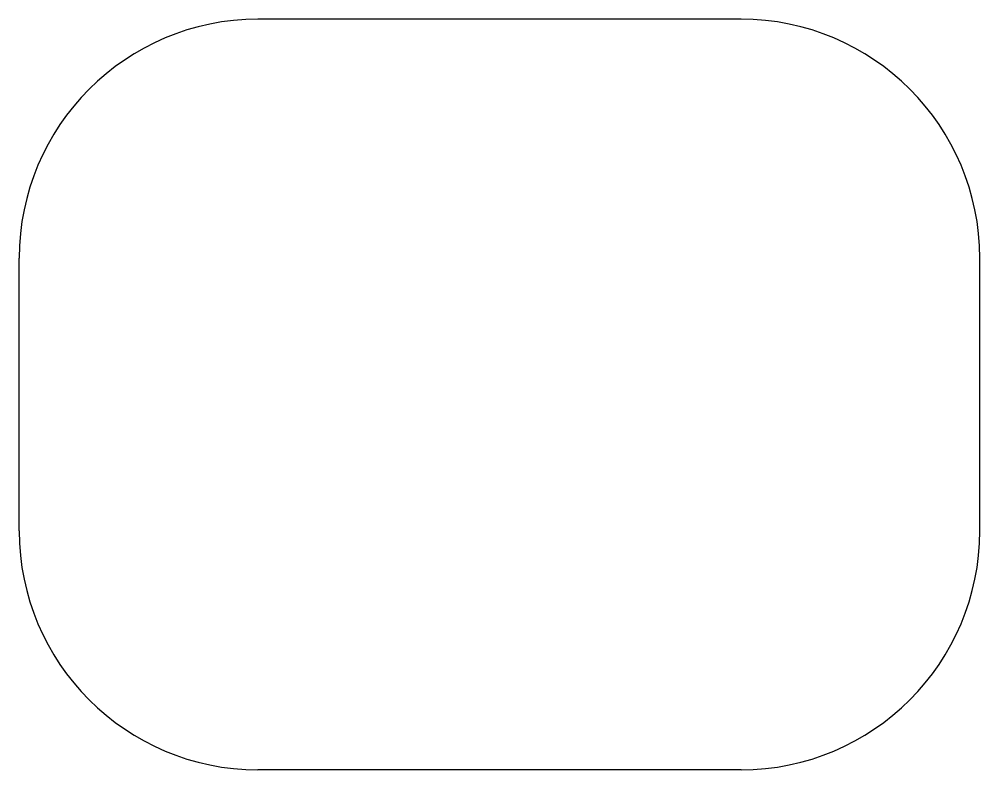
# Model space of a CAD drawing. Extents: x 21 to 35, y -5.5 to 5.5.
import ezdxf

# ---------------------------------------------------------------- set-up
doc = ezdxf.new("R2010")
doc.units = 0
doc.layers.add('MODELSKETCH_VISIBLE', color=7, linetype='CONTINUOUS')

msp = doc.modelspace()

# ---------------------------------------------------------------- linework, layer by layer
at = {"layer": 'MODELSKETCH_VISIBLE'}
for p, q in [((31.54, 5.5), (24.46, 5.5)), ((20.96, -2), (20.96, 2)), ((35.04, -2), (35.04, 2)), ((31.54, -5.5), (24.46, -5.5))]:
    msp.add_line(p, q, dxfattribs=at)
for centre, start, end in [((24.46, 2), 90, 180), ((31.54, 2), 0, 90), ((24.46, -2), 180, 270), ((31.54, -2), 270, 0)]:
    msp.add_arc(centre, 3.5, start, end, dxfattribs=at)

doc.saveas('drawing.dxf')
